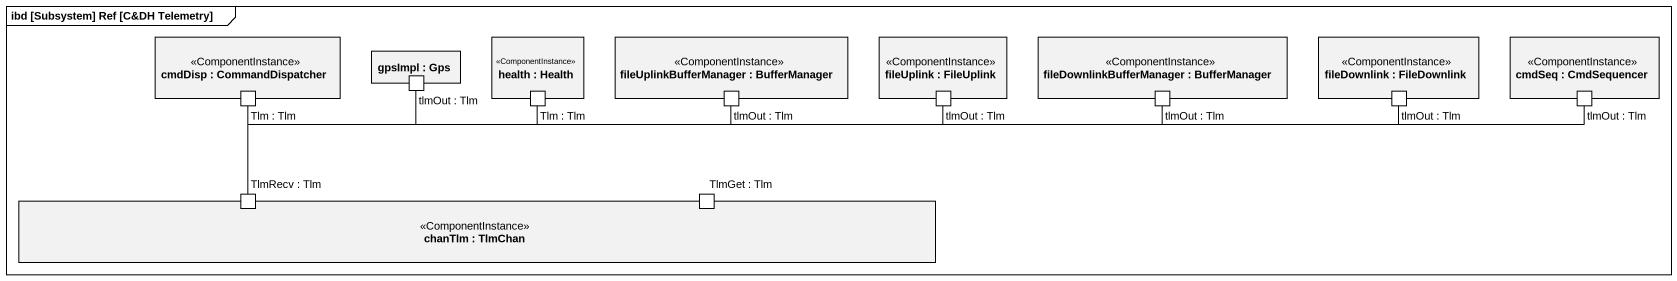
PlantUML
@startuml
mainframe ibd [Subsystem] Ref [C&DH Telemetry]
rectangle "cmdDisp : CommandDispatcher" as cmdDisp <<ComponentInstance>> {
  port "Tlm : Tlm" as Tlm_Tlm
}
rectangle "gpsImpl : Gps" as gpsImpl {
  port "tlmOut : Tlm" as tlmOut_Tlm
}
rectangle "health : Health" as health <<ComponentInstance>> {
  port "Tlm : Tlm" as Tlm_Tlm_2
}
rectangle "fileUplinkBufferManager : BufferManager" as fileUplinkBufferManager <<ComponentInstance>> {
  port "tlmOut : Tlm" as tlmOut_Tlm_2
}
rectangle "fileUplink : FileUplink" as fileUplink <<ComponentInstance>> {
  port "tlmOut : Tlm" as tlmOut_Tlm_3
}
rectangle "fileDownlinkBufferManager : BufferManager" as fileDownlinkBufferManager <<ComponentInstance>> {
  port "tlmOut : Tlm" as tlmOut_Tlm_4
}
rectangle "fileDownlink : FileDownlink" as fileDownlink <<ComponentInstance>> {
  port "tlmOut : Tlm" as tlmOut_Tlm_5
}
rectangle "cmdSeq : CmdSequencer" as cmdSeq <<ComponentInstance>> {
  port "tlmOut : Tlm" as tlmOut_Tlm_6
}
rectangle "chanTlm : TlmChan" as chanTlm <<ComponentInstance>> {
  port "TlmRecv : Tlm" as TlmRecv_Tlm
  port "TlmGet : Tlm" as TlmGet_Tlm
}
Tlm_Tlm -- TlmRecv_Tlm
tlmOut_Tlm -- TlmRecv_Tlm
Tlm_Tlm_2 -left- TlmRecv_Tlm
tlmOut_Tlm_2 -left- TlmRecv_Tlm
tlmOut_Tlm_3 -left- TlmRecv_Tlm
tlmOut_Tlm_4 -left- TlmRecv_Tlm
tlmOut_Tlm_5 -left- TlmRecv_Tlm
tlmOut_Tlm_6 -left- TlmRecv_Tlm
@enduml
